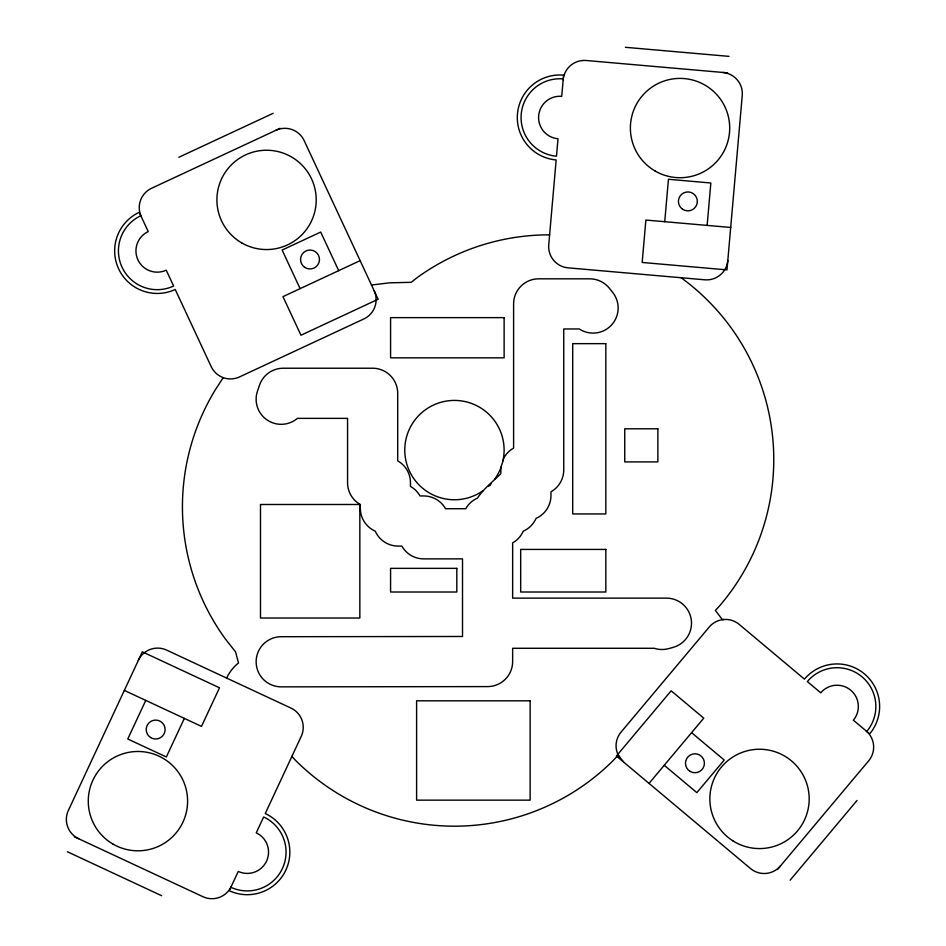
<?xml version="1.0" encoding="UTF-8"?>
<svg xmlns="http://www.w3.org/2000/svg" width="946" height="946" viewBox="0 0 946 946"><rect width="100%" height="100%" fill="white"/><g stroke="black" fill="none" stroke-linecap="round" stroke-linejoin="round"><path stroke-width="1.42" d="M664.731 221.695L668.444 179.279L710.848 182.992L707.135 225.408M502.87 461.14L503.792 458.112A25.069 25.069 0 0 1 511.963 449.09L513.595 448.108L513.595 303.891A25.069 25.069 0 0 1 538.676 278.822L589.76 278.822A25.069 25.069 0 0 1 609.342 288.234L612.641 292.361A25.069 25.069 0 0 1 580.974 329.988L579.319 328.96L563.745 328.96L563.745 469.937A25.069 25.069 0 0 1 552.606 490.785L550.974 491.766L550.974 495.479A25.069 25.069 0 0 1 537.718 517.592L536.039 518.384L535.235 520.075A25.069 25.069 0 0 1 524.947 530.363L523.256 531.167L522.464 532.846A25.069 25.069 0 0 1 514.281 541.869L512.649 542.85L512.649 598.132L666.398 598.132A25.069 25.069 0 0 1 673.174 647.348A71.565 71.565 0 0 1 666.362 649.133A25.069 25.069 0 0 1 654.206 648.282L512.649 648.282L512.649 661.526A25.069 25.069 0 0 1 487.616 686.595L281.246 686.855A25.069 25.069 0 0 1 256.141 661.81A25.069 25.069 0 0 1 281.187 636.705L462.511 636.481L462.511 558.873L423.713 558.873A25.069 25.069 0 0 1 402.866 547.734L401.896 546.102L398.171 546.102A25.069 25.069 0 0 1 376.059 532.846L375.266 531.167L373.575 530.363A25.069 25.069 0 0 1 360.331 508.25L360.331 504.537L358.7 503.556A25.069 25.069 0 0 1 347.56 482.708L347.56 418.369L297.363 418.369L296.524 419.09A25.069 25.069 0 0 1 257.454 391.218L259.464 385.294A25.069 25.069 0 0 1 283.221 368.231L372.629 368.231A25.069 25.069 0 0 1 397.698 393.3L397.698 460.891L399.33 461.861A25.069 25.069 0 0 1 410.469 482.708L410.469 486.433L412.101 487.403A25.069 25.069 0 0 1 419.019 494.32L420 495.952L423.713 495.952A25.069 25.069 0 0 1 444.561 507.103L445.542 508.723L465.751 508.723L466.733 507.103A25.069 25.069 0 0 1 475.767 498.92L477.446 498.116C483.536 488.763 492.984 481.526 500.824 473.662L500.942 467.501L502.87 461.14A49.677 49.677 0 0 0 451.668 400.489A49.677 49.677 0 0 0 407.56 466.496A49.677 49.677 0 0 0 483.193 490.596M145.767 700.395L127.769 738.992L166.354 756.977L184.352 718.392M490.998 483.702L490.217 485.345L488.633 486.102M226.662 678.093L228.234 674.995A42.57 42.57 0 0 1 235.944 665.168L238.51 662.969L235.542 651.853L225.349 638.928A224.699 224.699 0 0 1 215.546 389.445L223.221 377.643M649.027 783.394L703.765 718.168L671.152 690.805L616.414 756.031L750.497 868.534A21.285 21.285 0 0 0 780.485 865.909M777.446 869.54L868.676 760.821A21.285 21.285 0 0 0 866.051 730.832M790.135 880.182L857.029 800.458M178.829 157.284L273.158 113.307M280.158 128.313L151.537 188.289A21.285 21.285 0 0 0 141.238 216.575M360.13 260.647L282.96 296.642L300.958 335.227L378.128 299.243L304.151 140.611A21.285 21.285 0 0 0 275.865 130.312M371.494 285.018L389.516 282.842L411.214 282.31L416.985 277.757A224.699 224.699 0 0 1 549.058 234.845L549.602 234.868M723.678 619.512L722.401 619.713L715.401 610.371L719.93 605.487A224.699 224.699 0 0 0 681.132 277.757L681.132 277.757M625.377 47.3L729.047 56.37M727.604 72.866L586.236 60.497A21.285 21.285 0 0 0 563.166 79.842M730.702 227.466L645.882 220.051L642.168 262.456L726.989 269.882L742.243 95.511A21.285 21.285 0 0 0 722.898 72.452M124.328 690.403L201.498 726.386L219.496 687.801L142.326 651.818L68.349 810.45A21.285 21.285 0 0 0 78.648 838.735M74.356 836.737L202.976 896.713A21.285 21.285 0 0 0 231.273 886.426M67.367 851.743L161.683 895.732M691.597 732.665L724.222 760.028L696.847 792.642L664.234 765.279M623.662 762.109L618.235 755.05L613.339 760.359A224.699 224.699 0 0 1 295.554 760.359L291.9 756.398M338.703 270.651L320.706 232.066L282.121 250.051L300.107 288.636M501.333 466.496A49.677 49.677 0 0 1 494.959 478.83M866.773 731.435A38.786 38.786 0 0 0 861.995 676.792A38.786 38.786 0 0 0 807.34 681.569L820.75 692.827A21.285 21.285 0 0 1 850.738 690.202A21.285 21.285 0 0 1 853.363 720.19L869.67 733.871A42.57 42.57 0 0 0 864.419 673.895A42.57 42.57 0 0 0 804.443 679.133L739.216 624.407A21.285 21.285 0 0 0 709.228 627.032L621.037 732.121A21.285 21.285 0 0 0 619.299 757.084M230.871 887.277A38.786 38.786 0 0 0 282.416 868.511A38.786 38.786 0 0 0 263.662 816.966L256.26 832.835A21.285 21.285 0 0 1 266.559 861.12A21.285 21.285 0 0 1 238.274 871.42L229.275 890.706A42.57 42.57 0 0 0 285.846 870.119A42.57 42.57 0 0 0 265.258 813.536L301.242 736.366A21.285 21.285 0 0 0 290.942 708.069L166.614 650.091A21.285 21.285 0 0 0 138.329 660.391M563.248 78.908A38.786 38.786 0 0 0 521.222 114.17A38.786 38.786 0 0 0 556.485 156.196L558.01 138.755A21.285 21.285 0 0 1 538.664 115.696A21.285 21.285 0 0 1 561.723 96.338L563.58 75.136A42.57 42.57 0 0 0 517.462 113.839A42.57 42.57 0 0 0 556.165 159.957L548.739 244.789A21.285 21.285 0 0 0 568.085 267.848L704.758 279.803A21.285 21.285 0 0 0 727.817 260.457M140.836 215.723A38.786 38.786 0 0 0 122.069 267.269A38.786 38.786 0 0 0 173.626 286.035L166.224 270.166A21.285 21.285 0 0 1 137.939 259.866A21.285 21.285 0 0 1 148.238 231.581L139.239 212.294A42.57 42.57 0 0 0 118.64 268.865A42.57 42.57 0 0 0 175.223 289.464L211.206 366.634A21.285 21.285 0 0 0 239.504 376.934L363.832 318.956A21.285 21.285 0 0 0 374.131 290.659M504.123 317.631L390.58 317.631L390.58 357.836L504.123 357.836L504.123 317.631M605.83 343.646L572.708 343.646L572.708 513.95L605.83 513.95L605.83 343.646M657.86 428.798L624.75 428.798L624.75 461.908L657.86 461.908L657.86 428.798M359.835 504.49L260.493 504.49L260.493 618.022L359.835 618.022L359.835 504.49M605.83 549.425L520.678 549.425L520.678 592.007L605.83 592.007L605.83 549.425M456.812 568.357L390.58 568.357L390.58 592.007L456.812 592.007L456.812 568.357M530.138 700.809L416.607 700.809L416.607 800.15L530.138 800.15L530.138 700.809M690.131 771.404A9.46 9.46 0 0 0 704.415 763.363A9.46 9.46 0 0 0 690.308 755.014A9.46 9.46 0 0 0 690.131 771.404M732.831 840.805A49.677 49.677 0 0 0 809.137 801.085A49.677 49.677 0 0 0 736.579 754.861A49.677 49.677 0 0 0 732.831 840.805M150.58 737.525A9.46 9.46 0 0 0 165.112 729.957A9.46 9.46 0 0 0 151.289 721.159A9.46 9.46 0 0 0 150.58 737.525M113.106 844.163A49.677 49.677 0 0 0 187.604 801.144A49.677 49.677 0 0 0 113.106 758.124A49.677 49.677 0 0 0 113.106 844.163M682.444 209.149A9.46 9.46 0 0 0 697.297 202.231A9.46 9.46 0 0 0 683.875 192.83A9.46 9.46 0 0 0 682.444 209.149M655.211 171.072A49.677 49.677 0 0 0 729.709 128.065A49.677 49.677 0 0 0 655.211 85.045A49.677 49.677 0 0 0 655.211 171.072M304.837 267.422A9.46 9.46 0 0 0 319.452 260.008A9.46 9.46 0 0 0 305.735 251.057A9.46 9.46 0 0 0 304.837 267.422M241.727 242.909A49.677 49.677 0 0 0 316.224 199.89A49.677 49.677 0 0 0 241.727 156.882A49.677 49.677 0 0 0 241.727 242.909"/></g></svg>
